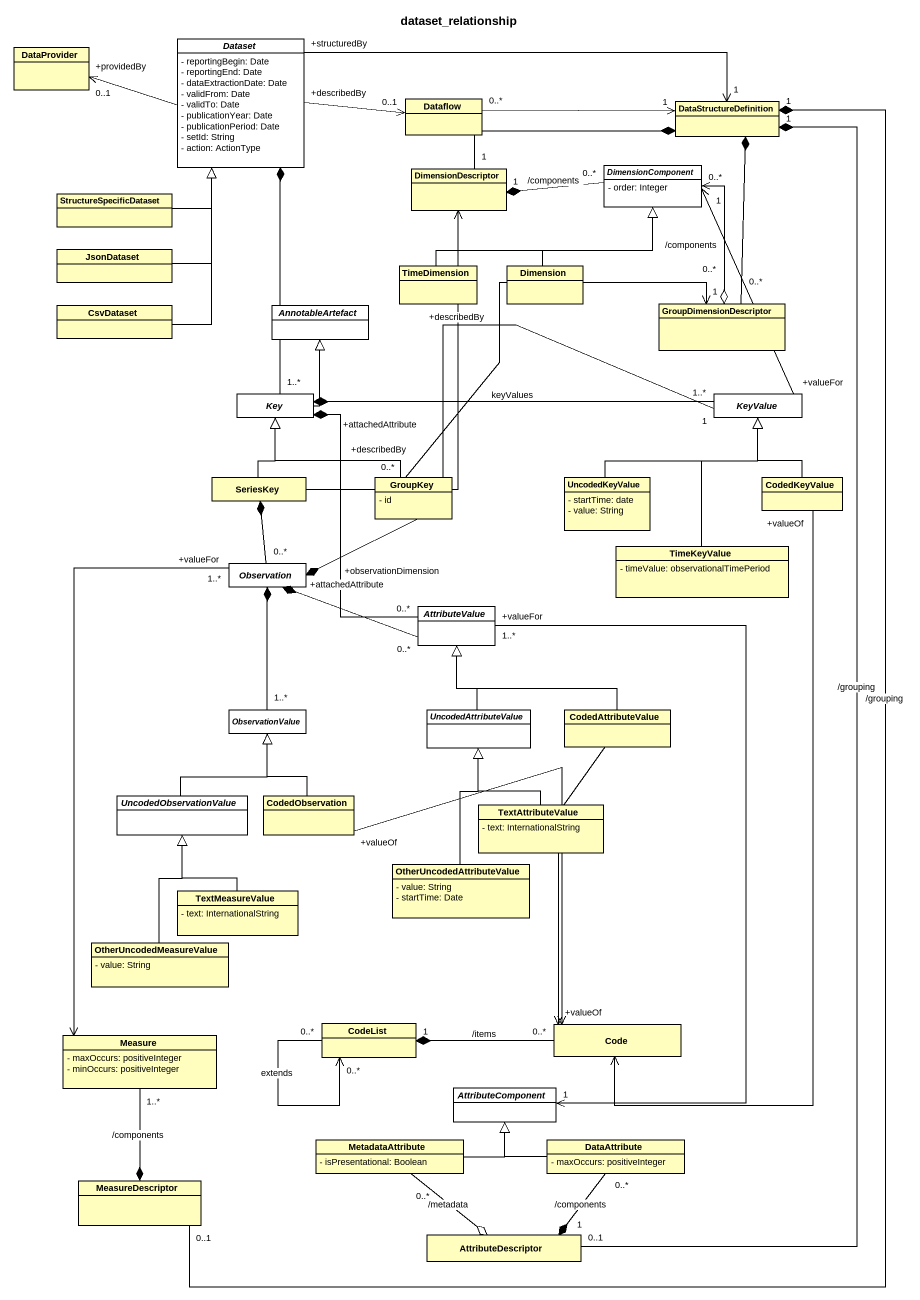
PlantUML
@startuml
title dataset_relationship
hide circle
hide empty members
skinparam classAttributeIconSize 0
class DataProvider #FFFEBF
abstract class Dataset #FFFFFF {
  - reportingBegin: Date
  - reportingEnd: Date
  - dataExtractionDate: Date
  - validFrom: Date
  - validTo: Date
  - publicationYear: Date
  - publicationPeriod: Date
  - setId: String
  - action: ActionType
}
class Dataflow #FFFEBF
class DataStructureDefinition #FFFEBF
class DimensionDescriptor #FFFEBF
abstract class DimensionComponent #FFFFFF {
  - order: Integer
}
class StructureSpecificDataset #FFFEBF
class JsonDataset #FFFEBF
class TimeDimension #FFFEBF
class Dimension #FFFEBF
class CsvDataset #FFFEBF
abstract class AnnotableArtefact #FFFFFF
class GroupDimensionDescriptor #FFFEBF
abstract class Key #FFFFFF
abstract class KeyValue #FFFFFF
class SeriesKey #FFFEBF
class GroupKey #FFFEBF {
  - id
}
class UncodedKeyValue #FFFEBF {
  - startTime: date
  - value: String
}
class CodedKeyValue #FFFEBF
abstract class Observation #FFFFFF
class TimeKeyValue #FFFEBF {
  - timeValue: observationalTimePeriod
}
abstract class AttributeValue #FFFFFF
abstract class ObservationValue #FFFFFF
abstract class UncodedAttributeValue #FFFFFF
class CodedAttributeValue #FFFEBF
abstract class UncodedObservationValue #FFFFFF
class CodedObservation #FFFEBF
class TextAttributeValue #FFFEBF {
  - text: InternationalString
}
class OtherUncodedAttributeValue #FFFEBF {
  - value: String
  - startTime: Date
}
class TextMeasureValue #FFFEBF {
  - text: InternationalString
}
class OtherUncodedMeasureValue #FFFEBF {
  - value: String
}
class CodeList #FFFEBF
class Code #FFFEBF
class Measure #FFFEBF {
  - maxOccurs: positiveInteger
  - minOccurs: positiveInteger
}
abstract class AttributeComponent #FFFFFF
class MetadataAttribute #FFFEBF {
  - isPresentational: Boolean
}
class DataAttribute #FFFEBF {
  - maxOccurs: positiveInteger
}
class MeasureDescriptor #FFFEBF
class AttributeDescriptor #FFFEBF
Dataset -left-> "+providedBy\n0..1" DataProvider
Dataset "+describedBy" -right-> "0..1" Dataflow
Dataset "+structuredBy" -right-> "1" DataStructureDefinition
Dataflow "0..*" -right-> "1" DataStructureDefinition
DimensionDescriptor "1" -right-* DataStructureDefinition
DimensionComponent "0..*" -left-* "1" DimensionDescriptor : /components
DimensionComponent "0..*" <--o "0..*" GroupDimensionDescriptor : /components
StructureSpecificDataset -up-|> Dataset
JsonDataset -up-|> Dataset
TimeDimension -right-|> DimensionComponent
Dimension -up-|> DimensionComponent
CsvDataset -up-|> Dataset
GroupDimensionDescriptor "0..*" -up-* DataStructureDefinition
Key "1..*" -up-* Dataset
Key -up-|> AnnotableArtefact
KeyValue "+valueFor" -up-> "1" DimensionComponent
KeyValue "1..*" -left-* Key : keyValues
KeyValue "1" -left-* "+observationDimension" Observation
SeriesKey -up-> DimensionDescriptor : +describedBy
SeriesKey -up-|> Key
GroupKey "+describedBy\n0..*" -right-> "1" GroupDimensionDescriptor
GroupKey -up-|> Key
UncodedKeyValue -up-|> KeyValue
CodedKeyValue -up-|> KeyValue
CodedKeyValue "+valueOf" --> Code
Observation "0..*" -up-* SeriesKey
Observation "+valueFor\n1..*" --> Measure
TimeKeyValue -up-|> KeyValue
AttributeValue "0..*" -up-* "+attachedAttribute" Key
AttributeValue "0..*" -left-* "+attachedAttribute" Observation
AttributeValue "+valueFor\n1..*" --> "1" AttributeComponent
ObservationValue "1..*" -up-* Observation
UncodedAttributeValue -up-|> AttributeValue
CodedAttributeValue -up-|> AttributeValue
CodedAttributeValue --> "+valueOf" Code
UncodedObservationValue -up-|> ObservationValue
CodedObservation -up-|> ObservationValue
CodedObservation "+valueOf" --> Code
TextAttributeValue -up-|> UncodedAttributeValue
OtherUncodedAttributeValue -up-|> UncodedAttributeValue
TextMeasureValue -up-|> UncodedObservationValue
OtherUncodedMeasureValue -up-|> UncodedObservationValue
CodeList "0..*" --> "0..*" CodeList : extends
Code "0..*" -left-* "1" CodeList : /items
Measure "1..*" --* MeasureDescriptor : /components
MetadataAttribute -right-|> AttributeComponent
MetadataAttribute "0..*" --o AttributeDescriptor : /metadata
DataAttribute -left-|> AttributeComponent
DataAttribute "0..*" --* "1" AttributeDescriptor : /components
MeasureDescriptor "0..1" -up-* "1" DataStructureDefinition : /grouping
AttributeDescriptor "0..1" -up-* "1" DataStructureDefinition : /grouping
@enduml
